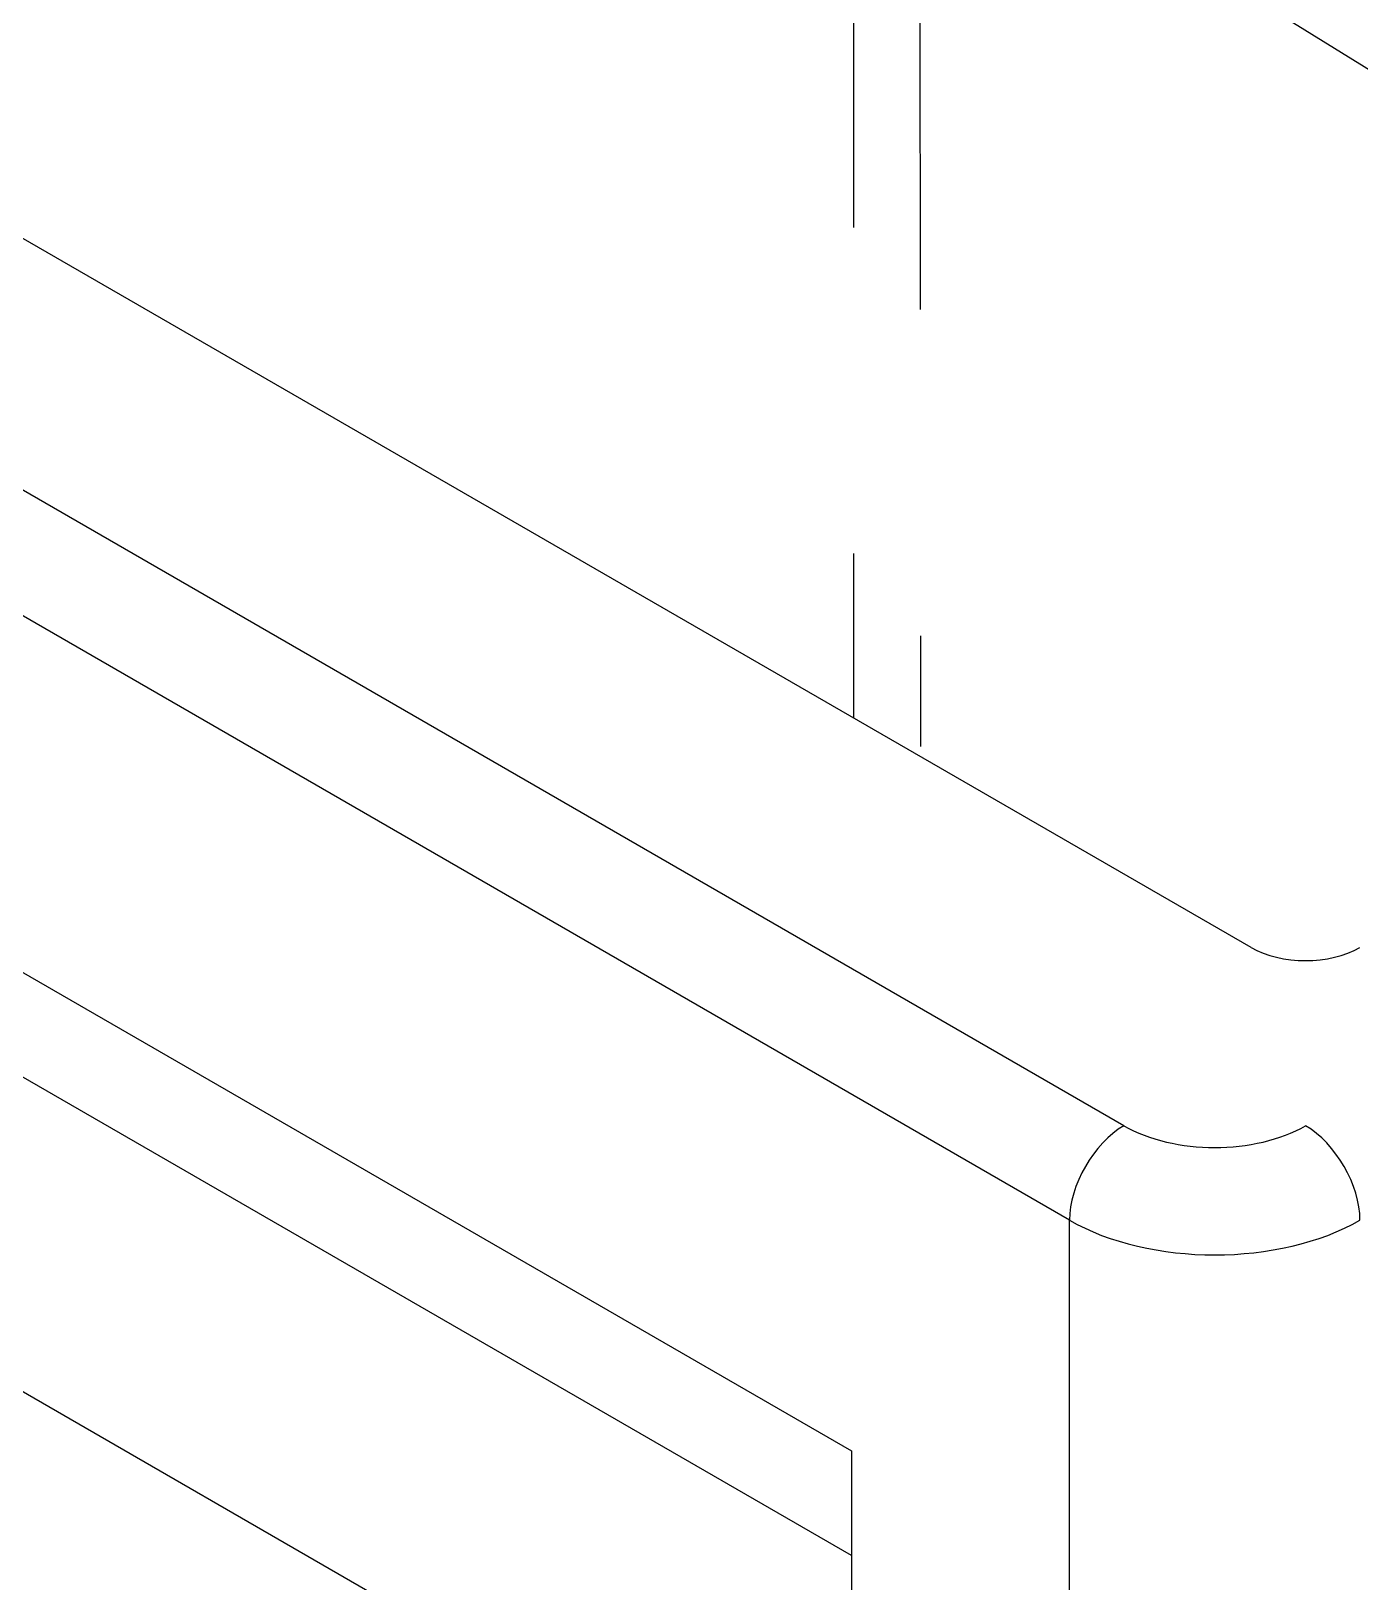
# Model space of a CAD drawing. Header units: millimetres. Extents: x 98 to 524, y -2487 to -1043.
# Drawn here: x 269.59 to 274.76, y -1257.8 to -1251.76 of the extents above; entities that cross this region are included whole.
import ezdxf

# ---------------------------------------------------------------- set-up
doc = ezdxf.new("R2010")
doc.units = ezdxf.units.MM
doc.linetypes.add('CENTER', pattern=[10.16, 6.35, -1.27, 1.27, -1.27])
doc.layers.get('0').update_dxf_attribs({"lineweight": 18})

msp = doc.modelspace()

# ---------------------------------------------------------------- linework, layer by layer
at = {"linetype": 'CENTER', "lineweight": -3}
for p, q in [((272.7924, -1246.1786), (272.7924, -1254.4392)), ((273.0466, -1246.4986), (273.053, -1254.5499)), ((274.2004, -1251.5428), (277.2148, -1253.413))]:
    msp.add_line(p, q, dxfattribs=at)
at = {"color": 7, "lineweight": -3, "ltscale": 0.293939}
msp.add_line((274.3397, -1255.3325), (264.1573, -1249.4537), dxfattribs=at)
at = {"color": 7, "lineweight": -3, "ltscale": 0.314351}
for p, q in [((273.8447, -1256.0265), (262.9552, -1249.7395)), ((273.6326, -1256.394), (262.7431, -1250.1069))]:
    msp.add_line(p, q, dxfattribs=at)
at = {"color": 7, "lineweight": -3, "ltscale": 0.265362}
for p, q in [((263.5916, -1251.9849), (272.784, -1257.2921)), ((272.784, -1258.9251), (263.5916, -1253.6179))]:
    msp.add_line(p, q, dxfattribs=at)
at = {"color": 7, "lineweight": -3, "ltscale": 0.234742}
msp.add_line((272.784, -1257.7004), (264.6523, -1253.0055), dxfattribs=at)
at = {"color": 7, "lineweight": -3, "ltscale": 0.157175}
msp.add_line((273.6326, -1262.681), (273.6326, -1256.394), dxfattribs=at)
at = {"color": 7, "lineweight": -3, "ltscale": 0.040825}
msp.add_line((272.784, -1257.2921), (272.784, -1258.9251), dxfattribs=at)
at = {"color": 7, "lineweight": -3}
for centre, major_axis, start_param, end_param in [((274.5518, -1255.21), (0.3, 0), 3.926991, 5.497787), ((273.8447, -1256.2715), (-0.15, -0.2598), 3.926991, 5.497787), ((274.1982, -1255.8224), (0.5, 0), 3.926991, 5.497787), ((274.5518, -1256.2715), (0.15, -0.2598), 0.785398, 2.356194), ((274.1982, -1256.0674), (0.8, 0), 3.926991, 5.497787)]:
    msp.add_ellipse(centre, major_axis=major_axis, ratio=0.57735, start_param=start_param, end_param=end_param, dxfattribs=at)

doc.saveas('drawing.dxf')
